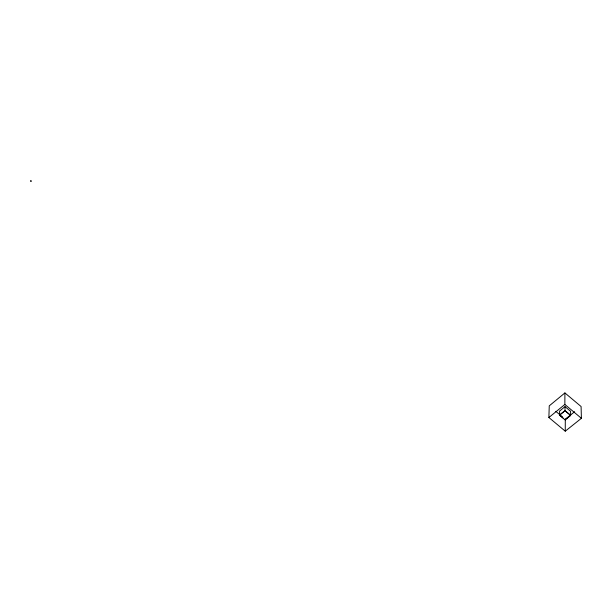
<?xml version="1.0" encoding="UTF-8"?>
<svg xmlns="http://www.w3.org/2000/svg" width="612" height="612" viewBox="0 0 612 612"><rect width="100%" height="100%" fill="white"/><g stroke="black" fill="none" stroke-linecap="round" stroke-linejoin="round"><path stroke-width="0.92" d="M565.136 419.717L570.606 415.311L565.006 410.621L565.014 406.62L559.605 411.042L559.552 415.051L563.04 417.973M565.259 431.185L548.88 417.522L549.247 405.863L564.899 392.935L581.086 406.521L581.4 418.31L565.259 431.185L565.289 419.258L574.622 411.731M581.4 418.31L564.861 404.456L564.899 392.935M548.88 417.522L564.861 404.456M559.552 415.051L565.006 410.621M565.014 406.62L570.575 411.279L570.606 415.311M555.811 411.341L559.452 414.385M560.913 415.602L562.367 416.826M30.868 180.815L30.6 181.251L31.357 181.213L30.868 180.815M564.983 410.744L559.506 415.204L565.121 419.893L570.621 415.464L564.983 410.744"/></g></svg>
